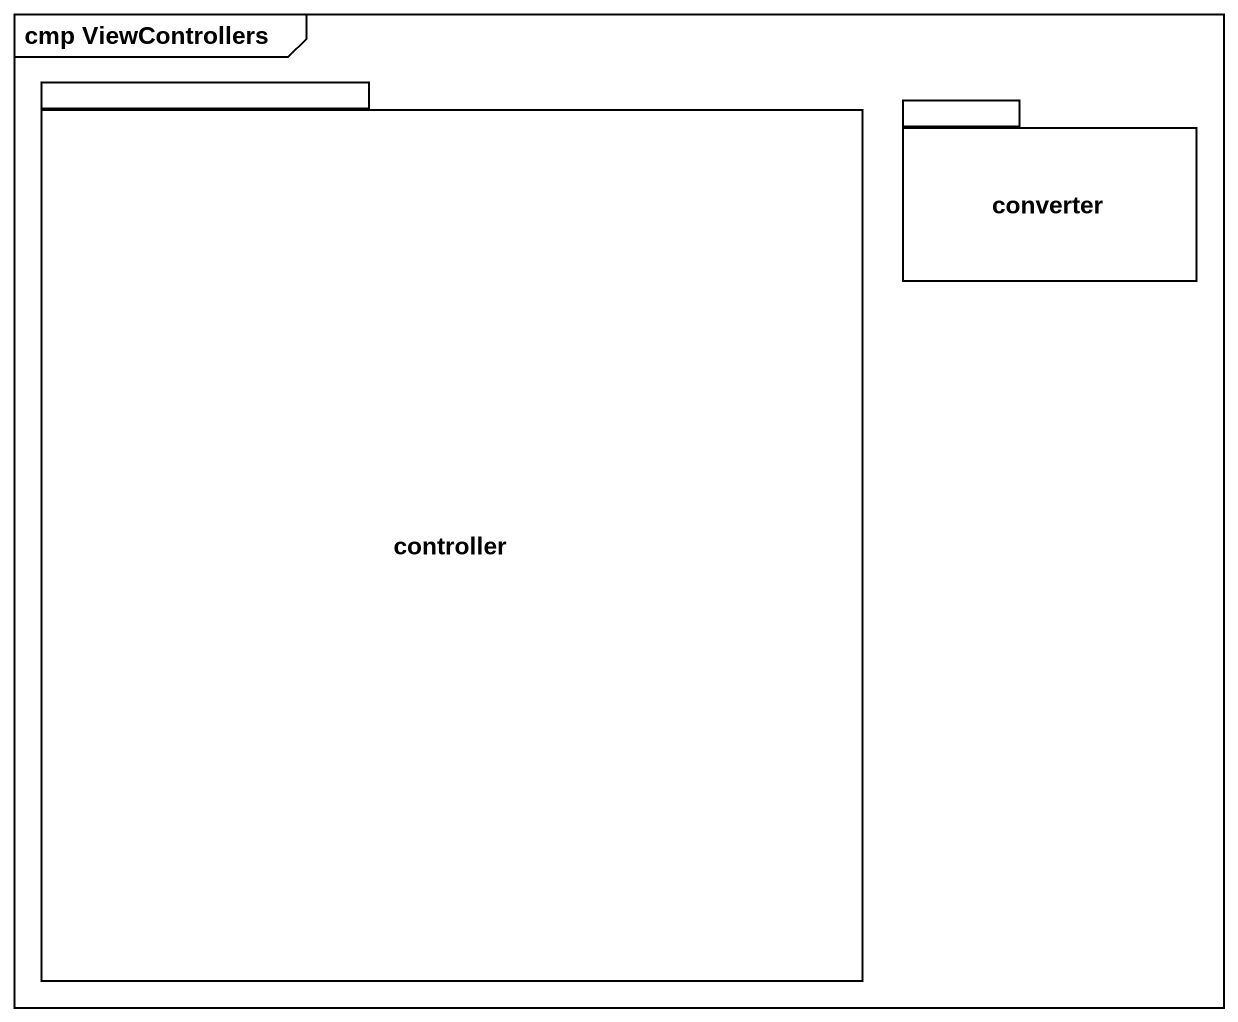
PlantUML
@startuml
mainframe cmp ViewControllers
package controller {
}
package converter {
}
@enduml
